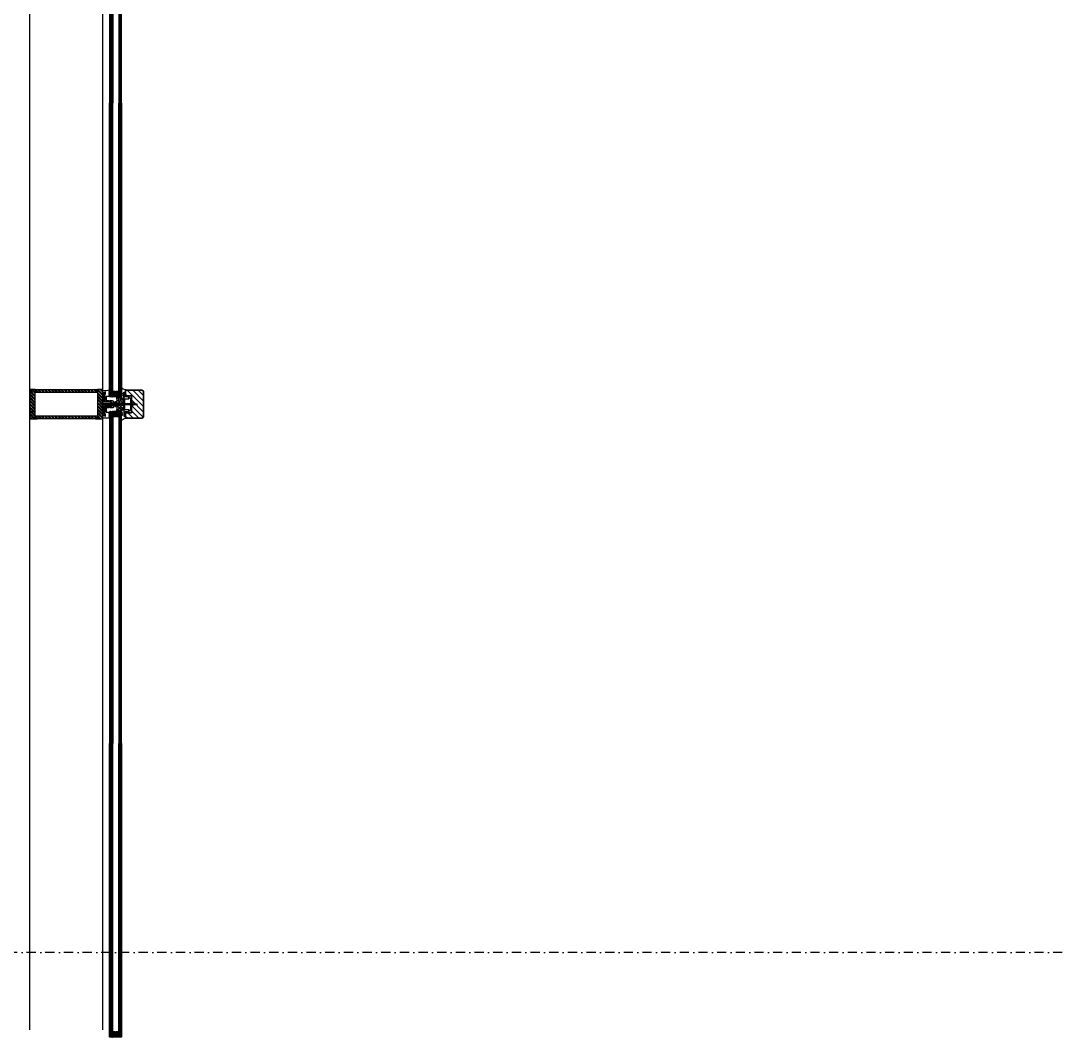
# Model space of a CAD drawing. Header units: centimetres. Extents: x -20963 to 233486, y -95276 to 159172.
# Drawn here: x 105425.7 to 105709.2, y 31330.2 to 31608.1 of the extents above; entities that cross this region are included whole.
import ezdxf

# ---------------------------------------------------------------- set-up
doc = ezdxf.new("R2010")
doc.units = ezdxf.units.CM
doc.header["$LTSCALE"] = 10
doc.header["$MEASUREMENT"] = 0
doc.linetypes.add('DASHDOT2', pattern=[0.5, 0.25, -0.125, 0, -0.125])
for name, color, linetype, lineweight in [('006 plans$0$$glazing$0$A-LIN-30', 2, 'Continuous', 30), ('006 plans$0$$glazing$0$Aluminium', 2, 'Continuous', 30), ('006 plans$0$$glazing$0$EPDM Gasket', 77, 'Continuous', 25), ('006 plans$0$$glazing$0$Glazing', 3, 'Continuous', 25), ('006 plans$0$$glazing$0$Hatch', 89, 'Continuous', 13), ('006 plans$0$$glazing$0$Hatch_steel', 33, 'Continuous', 30), ('006 plans$0$$glazing$0$Timber', 42, 'Continuous', 35), ('006 plans$0$A-DOOR', 5, 'Continuous', 13)]:
    doc.layers.add(name, color=color, linetype=linetype, lineweight=lineweight)
for name, color, linetype in [('006 plans$0$$glazing$0$Fastener', 80, 'Continuous'), ('006 plans$0$$glazing$0$steel', 7, 'Continuous'), ('A-MA-DEMISE LINE', 10, 'DASHDOT2'), ('LP-DIMENSION_INT_100', 51, 'Continuous')]:
    doc.layers.add(name, color=color, linetype=linetype)

# ---------------------------------------------------------------- blocks, each defined once
blk = doc.blocks.new('006 plans$0$$glazing$0$SPF1_MULLION')
at = {"layer": '006 plans$0$$glazing$0$Hatch'}
h = blk.add_hatch(dxfattribs=at)
h.set_pattern_fill('JIS_WOOD', color=256, scale=15, style=0)
h.set_pattern_definition([(45, (-3416.731, -1551.975), (-7.5, 7.5), [])])
edge = h.paths.add_edge_path()
edge.add_line((-37.9, 11.1), (-37.9, 55.1))
edge.add_arc((-32.9, 55.1), 5, 90, 180, ccw=False)
edge.add_line((-32.9, 60.1), (32.9, 60.1))
edge.add_arc((32.3, 54.2), 5.88, 8.3766, 84.9448, ccw=False)
edge.add_line((38.1, 55.1), (38.2, 11.1))
edge.add_line((38.2, 11.1), (23.2, 11.1))
edge.add_line((23.2, 11.1), (23.2, 27))
edge.add_line((23.2, 27), (-22.9, 27))
edge.add_line((-22.9, 27), (-22.9, 11.1))
edge.add_line((-22.9, 11.1), (-37.9, 11.1))
h = blk.add_hatch(dxfattribs=at)
h.set_pattern_fill('ANSI37', color=87, scale=1.796366, angle=180, style=0)
h.set_pattern_definition([(225, (5964.251, 1707.88), (4.0329576, -4.0329576), []), (315, (5964.251, 1707.88), (4.0329576, 4.0329576), [])])
h.paths.add_polyline_path([(17.2, -5.2), (17.7, -5.3), (18.1, -5.4), (18.6, -5.3), (19, -5.2), (19.4, -4.9), (19.7, -4.5), (19.9, -4.1), (19.9, -3.6), (19.9, -1.5), (19.9, -1.1), (19.7, -0.6), (19.4, -0.3), (19, 0), (9.6, 5.5), (9.3, 5.6), (9, 5.7), (8.7, 5.7), (5.5, 5.7), (5.1, 5.7), (4.6, 5.5), (4.3, 5.2), (4, 4.8), (3.8, 4.4), (3.7, 3.9), (3.7, 2.2), (3.7, 2), (3.6, 1.8), (3.5, 1.6), (2.5, 0.6), (2.2, 0.4), (1.9, 0.2), (1.6, 0.1), (1.2, 0.1), (-0.9, 0.1), (-1.4, 0.1), (-1.8, 0.3), (-2.2, 0.6), (-3.2, 1.6), (-3.3, 1.8), (-3.4, 2), (-3.4, 2.2), (-3.4, 3.9), (-3.5, 4.3), (-3.6, 4.7), (-3.8, 5.1), (-4.1, 5.3), (-4.5, 5.6), (-4.8, 5.7), (-5.2, 5.7), (-8.4, 5.7), (-8.7, 5.7), (-9, 5.6), (-9.3, 5.5), (-18.7, 0), (-19.1, -0.3), (-19.4, -0.6), (-19.5, -1.1), (-19.6, -1.5), (-19.6, -3.6), (-19.5, -4.1), (-19.4, -4.5), (-19.1, -4.9), (-18.7, -5.2), (-18.3, -5.3), (-17.8, -5.4), (-17.3, -5.3), (-16.9, -5.2), (-13.3, -3.1), (-12.9, -2.9), (-12.5, -2.9), (-12.1, -2.9), (-11.7, -3), (-11.3, -3.2), (-11, -3.5), (-10.8, -3.8), (-10.7, -4.2), (-10.6, -4.6), (-10.6, -5.8), (-10.7, -6.3), (-10.8, -6.7), (-11.1, -7), (-11.4, -7.3), (-11.8, -7.5), (-12.3, -7.6), (-18, -8.1), (-18.4, -8.2), (-18.8, -8.4), (-19.1, -8.7), (-19.4, -9.1), (-19.5, -9.5), (-19.6, -9.9), (-19.6, -11.7), (-19.6, -12.1), (-19.4, -12.5), (-19.2, -12.9), (-18.9, -13.2), (-18.5, -13.4), (-18.1, -13.5), (-17.7, -13.5), (-8.7, -12.7), (-8.3, -12.7), (-7.9, -12.8), (-7.6, -13), (-7.2, -13.3), (-7, -13.6), (-4.4, -18.2), (-4.3, -18.4), (-4.2, -18.6), (-4.2, -19.5), (-4.3, -19.8), (-4.4, -20), (-4.5, -20.1), (-4.7, -20.3), (-4.9, -20.4), (-5.9, -20.7), (-6.1, -20.8), (-6.2, -20.9), (-6.4, -21.1), (-6.5, -21.3), (-6.5, -21.6), (-6.5, -22), (-6.4, -22.5), (-6.3, -22.9), (-6, -23.3), (-5.6, -23.6), (-5.2, -23.7), (-4.7, -23.8), (5, -23.8), (5.4, -23.8), (5.8, -23.6), (6.1, -23.4), (6.4, -23.1), (6.6, -22.8), (6.8, -22.4), (6.8, -22), (6.8, -21.6), (6.8, -21.3), (6.7, -21.1), (6.6, -20.9), (6.4, -20.8), (6.2, -20.7), (5.2, -20.4), (5, -20.3), (4.8, -20.1), (4.7, -20), (4.6, -19.8), (4.6, -19.5), (4.6, -18.6), (4.6, -18.4), (4.7, -18.2), (7.3, -13.6), (7.6, -13.3), (7.9, -13), (8.2, -12.8), (8.6, -12.7), (9, -12.7), (18, -13.5), (18.4, -13.5), (18.8, -13.4), (19.2, -13.2), (19.5, -12.9), (19.7, -12.5), (19.9, -12.1), (19.9, -11.7), (19.9, -9.9), (19.9, -9.5), (19.7, -9.1), (19.4, -8.7), (19.1, -8.4), (18.7, -8.2), (18.3, -8.1), (12.6, -7.6), (12.1, -7.5), (11.7, -7.3), (11.4, -7), (11.1, -6.7), (11, -6.3), (10.9, -5.8), (10.9, -4.6), (11, -4.2), (11.2, -3.7), (11.5, -3.4), (11.8, -3.1), (12.3, -2.9), (12.7, -2.8), (13.2, -2.9), (13.6, -3.1)])
at = {"layer": '006 plans$0$$glazing$0$Hatch_steel'}
h = blk.add_hatch(dxfattribs=at)
h.set_pattern_fill('STEEL', color=256, scale=2, style=0)
h.set_pattern_definition([(45, (0, 0), (-4.49013, 4.49013), []), (45, (0, 3.175), (-4.49013, 4.49013), [])])
h.paths.add_polyline_path([(39.7, -51.1), (-40.3, -51.1), (-40.3, -66.1), (39.7, -66.1)])
h.paths.add_polyline_path([(39.7, -71.1), (34.7, -66.1), (31.7, -66.1), (31.7, -236.1), (34.7, -236.1), (39.7, -231.1)])
h.paths.add_polyline_path([(39.7, -236.1), (-40.3, -236.1), (-40.3, -251.1), (39.7, -251.1)])
h.paths.add_polyline_path([(-32.3, -66.1), (-35.3, -66.1), (-40.3, -71.1), (-40.3, -231.1), (-35.3, -236.1), (-32.3, -236.1)])
h = blk.add_hatch(dxfattribs=at)
h.set_pattern_fill('_USER', color=256, angle=135, style=0, pattern_type=0)
h.set_pattern_definition([(135, (-2569.8763, -1530.7747), (-0.70710678, -0.70710678), [])])
h.paths.add_polyline_path([(-35.3, -66.1), (-40.3, -66.1), (-40.3, -71.1)])
h = blk.add_hatch(dxfattribs=at)
h.set_pattern_fill('_USER', color=256, angle=135, style=0, pattern_type=0)
h.set_pattern_definition([(45, (2569.1871, -1530.7747), (0.70710678, -0.70710678), [])])
h.paths.add_polyline_path([(34.7, -66.1), (39.7, -66.1), (39.7, -71.1)])
h = blk.add_hatch(dxfattribs=at)
h.set_pattern_fill('_USER', color=256, angle=135, style=0, pattern_type=0)
h.set_pattern_definition([(225, (-2569.8763, 1228.635), (-0.70710678, 0.70710678), [])])
h.paths.add_polyline_path([(-35.3, -236.1), (-40.3, -236.1), (-40.3, -231.1)])
h = blk.add_hatch(dxfattribs=at)
h.set_pattern_fill('_USER', color=256, angle=135, style=0, pattern_type=0)
h.set_pattern_definition([(315, (2569.1871, 1228.635), (0.70710678, 0.70710678), [])])
h.paths.add_polyline_path([(34.7, -236.1), (39.7, -236.1), (39.7, -231.1)])
at = {"layer": '006 plans$0$$glazing$0$Aluminium'}
for points in [[(15.2, 8.7), (-14.8, 8.7), (-14.8, 19.6), (-20.1, 19.6), (-20.1, 7.7), (-32, 7.7), (-32, 5.7), (32.3, 5.7), (32.3, 7.7), (20.4, 7.7), (20.4, 19.6), (15.2, 19.6), (15.2, 8.7)], [(23.2, 27), (23.2, 20.4), (17.5, 20.4), (14.9, 24.8), (-14.6, 24.8), (-17.2, 20.4), (-22.9, 20.4), (-22.9, 27), (23.2, 27)], [(-22.9, 20.4), (-22.9, 15.5), (-20.4, 17), (-20.4, 18.2), (-21, 18.2), (-21, 20.4)], [(23.2, 20.4), (23.2, 15.5), (20.7, 17), (20.7, 18.2), (21.3, 18.2), (21.3, 20.4)]]:
    blk.add_lwpolyline(points, dxfattribs=at)
blk.add_lwpolyline([(-6.5, -51.1), (5.8, -51.1), (5.8, -48.8), (26, -48.8), (27.3, -50.1), (27.3, -51.1), (29.8, -51.1), (29.8, -47.4), (29.3, -47.4), (29.3, -46.1), (31.8, -46.1), (31.8, -43.9), (27.9, -43.9, 0.292757), (27, -45.6), (27, -47), (5.8, -47), (5.8, -27.8), (2.4, -29.2), (2.4, -46.7), (1.4, -48.7), (-2, -48.7), (-3.1, -46.7), (-3.1, -29.2), (-6.5, -27.8), (-6.5, -47), (-27.7, -47), (-27.7, -45.6, 0.292757), (-28.5, -43.9), (-32.5, -43.9), (-32.5, -46.1), (-30, -46.1), (-30, -47.4), (-30.5, -47.4), (-30.5, -51.1), (-28, -51.1), (-28, -50.1), (-26.6, -48.8), (-6.5, -48.8), (-6.5, -51.1)], format="xyb", dxfattribs=at)
at = {"layer": '006 plans$0$$glazing$0$EPDM Gasket'}
for points in [[(-19.3, 0, -0.140493), (-14.8, 2.6), (-14.8, 5.7), (-32.4, 5.7), (-32.4, 7.7), (-25.1, 7.7, -0.399728), (-22.9, 10.2), (-22.9, 11.1), (-37.9, 11.1), (-37.9, 12.8), (-39.1, 12.8, -0.229751), (-43.2, 1.5), (-43.2, 0), (-30, 0), (-30, 2.9), (-27.9, 2.9), (-27.9, 0), (-25.4, 0), (-25.4, 2.9), (-23.3, 2.9), (-23.3, 0), (-19.3, 0)], [(19.6, 0, 0.140493), (15.1, 2.6), (15.1, 5.7), (32.7, 5.7), (32.7, 7.7), (25.4, 7.7, 0.399728), (23.2, 10.2), (23.2, 11.1), (38.2, 11.1), (38.2, 12.8), (39.4, 12.8, 0.229751), (43.5, 1.5), (43.5, 0), (30.3, 0), (30.3, 2.9), (28.2, 2.9), (28.2, 0), (25.7, 0), (25.7, 2.9), (23.6, 2.9), (23.6, 0), (19.6, 0)], [(6.8, -27.8), (-6.5, -27.8), (-6.5, -44.7), (-22.6, -44.7), (-22.6, -46.8), (-27, -46.8), (-27, -43.6), (-32.5, -43.6), (-32.5, -46.1), (-29.5, -46.1), (-29.5, -47.4), (-30.6, -47.4), (-30.6, -51.1), (-37.8, -51.1), (-37.8, -42, 0.063303), (-38.9, -33.6), (-38.9, -32.9), (-37.8, -32.9), (-37.1, -34.2, 0.827861), (-35.5, -34.1), (-35.5, -32.9), (-34.3, -32.9), (-33.3, -34.5, 0.567419), (-32, -34.3), (-32, -32.9), (-30.9, -32.9), (-30.1, -34.2, 0.827861), (-28.6, -34.1), (-28.6, -32.9), (-27.3, -32.9), (-26.4, -34.5, 0.567419), (-25, -34.3), (-25, -33), (-21.3, -33), (-21.3, -42.3), (-9.9, -42.3), (-9.9, -35.3, 0.663714), (-9.9, -31.3), (-9.9, -25.6, -0.178684), (-8.4, -22.3), (-6.5, -22.3, -0.102284), (-5.2, -23.8), (0.2, -23.8), (5.5, -23.8, -0.102284), (6.8, -22.3), (8.7, -22.3, -0.178684), (10.2, -25.6), (10.2, -31.3, 0.663714), (10.2, -35.3), (10.2, -42.3), (21.7, -42.3), (21.7, -33), (25.4, -33), (25.4, -34.3, 0.567419), (26.7, -34.5), (27.7, -32.9), (28.9, -32.9), (28.9, -34.1, 0.827861), (30.4, -34.2), (31.2, -32.9), (32.3, -32.9), (32.3, -34.3, 0.567419), (33.6, -34.5), (34.6, -32.9), (35.8, -32.9), (35.8, -34.1, 0.827861), (37.4, -34.2), (38.2, -32.9), (39.2, -32.9), (39.2, -33.6, 0.063303), (38.2, -42), (38.2, -51.1), (30.9, -51.1), (30.9, -47.4), (29.8, -47.4), (29.8, -46.1), (32.8, -46.1), (32.8, -43.6), (27.3, -43.6), (27.3, -46.8), (22.9, -46.8), (22.9, -44.7), (6.8, -44.7), (6.8, -27.8)]]:
    blk.add_lwpolyline(points, format="xyb", dxfattribs=at)
blk.add_lwpolyline([(17.2, -5.2), (17.7, -5.3), (18.1, -5.4), (18.6, -5.3), (19, -5.2), (19.4, -4.9), (19.7, -4.5), (19.9, -4.1), (19.9, -3.6), (19.9, -1.5), (19.9, -1.1), (19.7, -0.6), (19.4, -0.3), (19, 0), (9.6, 5.5), (9.3, 5.6), (9, 5.7), (8.7, 5.7), (5.5, 5.7), (5.1, 5.7), (4.6, 5.5), (4.3, 5.2), (4, 4.8), (3.8, 4.4), (3.7, 3.9), (3.7, 2.2), (3.7, 2), (3.6, 1.8), (3.5, 1.6), (2.5, 0.6), (2.2, 0.4), (1.9, 0.2), (1.6, 0.1), (1.2, 0.1), (-0.9, 0.1), (-1.4, 0.1), (-1.8, 0.3), (-2.2, 0.6), (-3.2, 1.6), (-3.3, 1.8), (-3.4, 2), (-3.4, 2.2), (-3.4, 3.9), (-3.5, 4.3), (-3.6, 4.7), (-3.8, 5.1), (-4.1, 5.3), (-4.5, 5.6), (-4.8, 5.7), (-5.2, 5.7), (-8.4, 5.7), (-8.7, 5.7), (-9, 5.6), (-9.3, 5.5), (-18.7, 0), (-19.1, -0.3), (-19.4, -0.6), (-19.5, -1.1), (-19.6, -1.5), (-19.6, -3.6), (-19.5, -4.1), (-19.4, -4.5), (-19.1, -4.9), (-18.7, -5.2), (-18.3, -5.3), (-17.8, -5.4), (-17.3, -5.3), (-16.9, -5.2), (-13.3, -3.1), (-12.9, -2.9), (-12.5, -2.9), (-12.1, -2.9), (-11.7, -3), (-11.3, -3.2), (-11, -3.5), (-10.8, -3.8), (-10.7, -4.2), (-10.6, -4.6), (-10.6, -5.8), (-10.7, -6.3), (-10.8, -6.7), (-11.1, -7), (-11.4, -7.3), (-11.8, -7.5), (-12.3, -7.6), (-18, -8.1), (-18.4, -8.2), (-18.8, -8.4), (-19.1, -8.7), (-19.4, -9.1), (-19.5, -9.5), (-19.6, -9.9), (-19.6, -11.7), (-19.6, -12.1), (-19.4, -12.5), (-19.2, -12.9), (-18.9, -13.2), (-18.5, -13.4), (-18.1, -13.5), (-17.7, -13.5), (-8.7, -12.7), (-8.3, -12.7), (-7.9, -12.8), (-7.6, -13), (-7.2, -13.3), (-7, -13.6), (-4.4, -18.2), (-4.3, -18.4), (-4.2, -18.6), (-4.2, -19.5), (-4.3, -19.8), (-4.4, -20), (-4.5, -20.1), (-4.7, -20.3), (-4.9, -20.4), (-5.9, -20.7), (-6.1, -20.8), (-6.2, -20.9), (-6.4, -21.1), (-6.5, -21.3), (-6.5, -21.6), (-6.5, -22), (-6.4, -22.5), (-6.3, -22.9), (-6, -23.3), (-5.6, -23.6), (-5.2, -23.7), (-4.7, -23.8), (5, -23.8), (5.4, -23.8), (5.8, -23.6), (6.1, -23.4), (6.4, -23.1), (6.6, -22.8), (6.8, -22.4), (6.8, -22), (6.8, -21.6), (6.8, -21.3), (6.7, -21.1), (6.6, -20.9), (6.4, -20.8), (6.2, -20.7), (5.2, -20.4), (5, -20.3), (4.8, -20.1), (4.7, -20), (4.6, -19.8), (4.6, -19.5), (4.6, -18.6), (4.6, -18.4), (4.7, -18.2), (7.3, -13.6), (7.6, -13.3), (7.9, -13), (8.2, -12.8), (8.6, -12.7), (9, -12.7), (18, -13.5), (18.4, -13.5), (18.8, -13.4), (19.2, -13.2), (19.5, -12.9), (19.7, -12.5), (19.9, -12.1), (19.9, -11.7), (19.9, -9.9), (19.9, -9.5), (19.7, -9.1), (19.4, -8.7), (19.1, -8.4), (18.7, -8.2), (18.3, -8.1), (12.6, -7.6), (12.1, -7.5), (11.7, -7.3), (11.4, -7), (11.1, -6.7), (11, -6.3), (10.9, -5.8), (10.9, -4.6), (11, -4.2), (11.2, -3.7), (11.5, -3.4), (11.8, -3.1), (12.3, -2.9), (12.7, -2.8), (13.2, -2.9), (13.6, -3.1)], close=True, dxfattribs=at)
at = {"layer": '006 plans$0$$glazing$0$Fastener'}
for p, q in [((-0.9, 39.7), (1.2, 40.1)), ((-0.9, 38.9), (1.2, 39.3)), ((-0.9, 38.2), (1.2, 38.5)), ((-0.9, 37.4), (1.2, 37.8)), ((-0.9, 36.6), (1.2, 37)), ((-0.9, 35.8), (1.2, 36.2)), ((-0.9, 35.1), (1.2, 35.5)), ((-0.9, 34.3), (1.2, 34.7)), ((-0.9, 33.5), (1.2, 33.9)), ((-0.9, 32.8), (1.2, 33.1)), ((-0.9, 32), (1.2, 32.4)), ((-0.9, 31.2), (1.2, 31.6)), ((-0.9, 30.5), (1.2, 30.8)), ((-0.9, 29.7), (1.2, 30.1)), ((-0.9, 28.9), (1.2, 29.3)), ((-0.9, 28.1), (1.2, 28.5)), ((-0.7, 40.5), (1, 40.8)), ((-0.6, 39.5), (0.2, 42)), ((-0.6, 38.8), (-0.6, 39.5)), ((-0.6, 38), (-0.6, 38.8)), ((-0.6, 37.2), (-0.6, 38)), ((-0.6, 36.5), (-0.6, 37.2)), ((-0.6, 35.7), (-0.6, 36.5)), ((-0.6, 34.9), (-0.6, 35.7)), ((-0.6, 34.1), (-0.6, 34.9)), ((-0.6, 33.4), (-0.6, 34.1)), ((-0.6, 32.6), (-0.6, 33.4)), ((-0.6, 31.8), (-0.6, 32.6)), ((-0.6, 31.1), (-0.6, 31.8)), ((-0.6, 30.3), (-0.6, 31.1)), ((-0.6, 29.5), (-0.6, 30.3)), ((-0.6, 28.8), (-0.6, 29.5)), ((-0.6, 28), (-0.6, 28.8)), ((1, 39.9), (0.2, 42)), ((1, 39.1), (1, 39.9)), ((1, 38.4), (1, 39.1)), ((1, 37.6), (1, 38.4)), ((1, 36.8), (1, 37.6)), ((1, 36.1), (1, 36.8)), ((1, 35.3), (1, 36.1)), ((1, 34.5), (1, 35.3)), ((1, 33.8), (1, 34.5)), ((1, 33), (1, 33.8)), ((1, 32.2), (1, 33)), ((1, 31.4), (1, 32.2)), ((1, 30.7), (1, 31.4)), ((1, 29.9), (1, 30.7)), ((1, 29.1), (1, 29.9)), ((1, 28.4), (1, 29.1)), ((1, 27.6), (1, 28.4)), ((-3, 24.7), (-3, 24.7)), ((-2.9, 24.8), (3.2, 24.8)), ((-2.8, 24.6), (-2.9, 24.6)), ((-2.1, 23.9), (-2.8, 24.6)), ((-2.6, 24.6), (3, 24.6)), ((-1.9, 24.5), (-1.9, 24.1)), ((-1.4, 24.6), (-1.8, 24.6)), ((-1.8, 24), (2.1, 24)), ((2.1, 23.9), (-1.8, 23.9)), ((2, 23.7), (-1.7, 23.7)), ((-1.4, 24.8), (-1.4, 24.6)), ((-1.3, 24.8), (-1.4, 24.8)), ((1.7, 24.6), (-1.4, 24.6)), ((1.6, 24.8), (-1.3, 24.8)), ((-0.9, 27.4), (1.2, 27.8)), ((-0.9, 26.6), (1.2, 27)), ((-0.9, 25.8), (1.2, 26.2)), ((-0.6, 27.2), (-0.6, 28)), ((-0.6, 26.4), (-0.6, 27.2)), ((-0.6, 25.7), (-0.6, 26.4)), ((-0.6, 25.1), (-0.6, 25.7)), ((0, 25.4), (1.2, 25.4)), ((1, 26.8), (1, 27.6)), ((1, 26.1), (1, 26.8)), ((1, 25.3), (1, 26.1)), ((1, 25.1), (1, 25.3)), ((1.7, 24.8), (1.6, 24.8)), ((1.7, 24.6), (1.7, 24.8)), ((2.1, 24.6), (1.7, 24.6)), ((2.2, 24.1), (2.2, 24.5)), ((3.1, 24.6), (2.4, 23.9)), ((3.2, 24.6), (3.1, 24.6)), ((3.4, 24.7), (3.4, 24.7))]:
    blk.add_line(p, q, dxfattribs=at)
at = {"layer": '006 plans$0$$glazing$0$Fastener', "color": 2}
blk.add_line((0.2, 22.4), (0.2, 43.4), dxfattribs=at)
at = {"layer": '006 plans$0$$glazing$0$Fastener'}
for points in [[(2.2, 24.9), (2.2, -0.9), (-1.9, -0.9), (-1.9, 24.9, -0.199799), (-2.5, 26.9), (-4.8, 29.7), (-4.8, 30.1, -0.053028), (-2.7, 31)], [(-1.9, 24.9), (2.2, 24.9, 0.199799), (2.8, 26.9), (5.2, 29.7), (5.2, 30.1, 0.053028), (3, 31)]]:
    blk.add_lwpolyline(points, format="xyb", dxfattribs=at)
for points in [[(-4.8, 29.9), (5.2, 29.9)], [(-2.7, 31), (3, 31)], [(-2.5, 26.9), (2.8, 26.9)], [(2.1, -0.9), (2.1, -1.5), (2.1, -1.5), (2.1, -1.5), (1.9, -1.6), (1.6, -1.6), (1.1, -1.7), (-0.7, -2), (-1.2, -2), (-1.6, -2.1), (-1.7, -2.2), (-2.5, -2.5), (-2.5, -2.5), (-2.5, -2.5), (-2.4, -2.5), (-2.4, -2.6), (-2, -2.7), (-1.8, -2.8)], [(2.1, -1.8), (2.1, -3.1), (2.1, -3.1), (2.1, -3.2), (2, -3.2), (1.9, -3.3), (1.6, -3.3), (1.1, -3.4), (-0.8, -3.7), (-1.4, -3.8), (-1.7, -3.9), (-1.8, -3.9), (-2.4, -4.2), (-2.5, -4.3), (-2.4, -4.3), (-1.8, -4.5)], [(2.1, -3.7), (2.1, -4.9), (2.1, -4.9), (2.1, -4.9), (2, -5), (1.8, -5), (1.5, -5.1), (1, -5.2), (-0.6, -5.4), (-1.3, -5.5), (-1.6, -5.6), (-2.4, -6), (-2.5, -6), (-1.8, -6.3)], [(2.1, -5.4), (2.1, -6.6), (2.1, -6.7), (2.1, -6.7), (2, -6.8), (1.7, -6.8), (1.3, -6.9), (0.7, -7), (-0.9, -7.2), (-1.4, -7.3), (-1.6, -7.4), (-2.5, -7.7), (-2.4, -7.8), (-1.8, -8.1)], [(2.1, -7.2), (2.1, -8.4), (2.1, -8.4), (2.1, -8.5), (2, -8.5), (1.9, -8.5), (1.6, -8.6), (1.1, -8.7), (-1, -9), (-1.4, -9.1), (-1.6, -9.1), (-2.4, -9.5), (-2.5, -9.6), (-2.3, -9.6), (-1.8, -9.8)], [(2.1, -8.9), (2.1, -10.2), (2.1, -10.2), (2.1, -10.2), (2, -10.3), (1.9, -10.3), (1.6, -10.4), (1, -10.5), (-0.9, -10.8), (-1.4, -10.9), (-1.7, -10.9), (-2.3, -11.2), (-2.5, -11.2), (-2.5, -11.3), (-2.3, -11.4), (-1.8, -11.6)], [(-1.8, -13.3), (-2.3, -13.1), (-2.5, -13.1), (-2.5, -13), (-1.7, -12.7), (-1.5, -12.6), (-1.1, -12.6), (-0.2, -12.4), (0.9, -12.2), (1.4, -12.2), (1.8, -12.1), (2, -12), (2.1, -12), (2.1, -11.9), (2.1, -11.9), (2.1, -10.7)], [(2.1, -12.5), (2.1, -13.7), (2.1, -13.7), (2.1, -13.8), (2, -13.8), (1.8, -13.8), (1.5, -13.9), (1, -14), (-0.9, -14.3), (-1.4, -14.4), (-1.7, -14.4), (-2.4, -14.8), (-2.5, -14.8), (-2.3, -14.9), (-1.8, -15.1)], [(-1.8, -16.9), (-2.3, -16.7), (-2.5, -16.6), (-2.4, -16.5), (-1.6, -16.2), (-1.4, -16.1), (-0.8, -16), (1, -15.8), (1.4, -15.7), (1.8, -15.6), (1.9, -15.6), (2.1, -15.5), (2.1, -15.5), (2.1, -15.5), (2.1, -15.4), (2.1, -14.2)], [(2.1, -16), (2.1, -17.2), (2.1, -17.2), (2.1, -17.3), (2, -17.3), (1.9, -17.3), (1.8, -17.4), (1.4, -17.4), (0.9, -17.5), (-0.8, -17.8), (-1.3, -17.9), (-1.6, -18), (-1.8, -18), (-2.4, -18.3), (-2.5, -18.3), (-2.4, -18.4), (-1.8, -18.6)], [(-1.8, -20.4), (-2.4, -20.2), (-2.5, -20.1), (-2.4, -20), (-1.7, -19.8), (-1.6, -19.7), (-1.3, -19.6), (-0.9, -19.5), (0.8, -19.3), (1.3, -19.2), (1.8, -19.1), (2, -19.1), (2.1, -19), (2.1, -19), (2.1, -19)], [(2.1, -20.7), (2.1, -20.7), (2.1, -20.8), (2, -20.8), (1.8, -20.9), (1.4, -21), (0.9, -21.1), (-0.9, -21.3), (-1.4, -21.4), (-1.7, -21.5), (-1.8, -21.5), (-2.4, -21.8), (-2.5, -21.8), (-2.4, -21.9), (-1.8, -22.1)], [(2.1, -21.3), (2.1, -22.5), (2.1, -22.5), (2.1, -22.5), (2, -22.6), (1.8, -22.6), (1.4, -22.7), (0.9, -22.8), (-0.9, -23.1), (-1.4, -23.2), (-1.7, -23.2), (-1.8, -23.3), (-2.4, -23.5), (-2.5, -23.6), (-2.4, -23.7), (-1.8, -23.9)], [(-1.8, -25.7), (-2.4, -25.4), (-2.5, -25.4), (-2.4, -25.3), (-1.8, -25), (-1.6, -25), (-1.3, -24.9), (-0.9, -24.8), (0.8, -24.6), (1.3, -24.5), (1.8, -24.4), (2, -24.4), (2.1, -24.3), (2.1, -24.3), (2.1, -24.2), (2.1, -23)], [(-1.8, -27.4), (-2.4, -27.2), (-2.5, -27.1), (-2.4, -27), (-1.7, -26.8), (-1.6, -26.7), (-1.1, -26.6), (-0.6, -26.5), (1, -26.3), (1.6, -26.2), (1.9, -26.1), (2, -26.1), (2.1, -26.1), (2.1, -26), (2.1, -26), (2.1, -24.8)], [(2.1, -26.5), (2.1, -27.8), (2.1, -27.8), (2.1, -27.8), (2, -27.9), (1.9, -27.9), (1.5, -28), (1.1, -28.1), (-0.5, -28.3), (-1.3, -28.4), (-1.6, -28.5), (-1.7, -28.6), (-2.3, -28.8), (-2.5, -28.9), (-2.4, -28.9), (-1.8, -29.2)], [(2.1, -28.3), (2.1, -29.5), (2.1, -29.5), (2.1, -29.6), (2, -29.6), (1.8, -29.7), (1.6, -29.7), (1, -29.8), (-0.3, -30), (-1.1, -30.2), (-1.5, -30.2), (-1.7, -30.3), (-2.3, -30.5), (-2.5, -30.6), (-2.4, -30.7), (-1.8, -30.9)], [(-1.8, -2.2), (-1.8, -0.9)], [(2.1, -1.4), (2.4, -1.5), (2.5, -1.6), (2.5, -1.6), (2.5, -1.6), (2.4, -1.7), (2, -1.8), (1.8, -1.9), (1.6, -2), (1.1, -2.1), (-0.7, -2.4), (-1.1, -2.5), (-1.5, -2.5), (-1.7, -2.6), (-1.8, -2.7), (-1.8, -2.7)], [(-1.8, -2.7), (-1.8, -2.7), (-1.8, -4)], [(-1.8, -5.7), (-1.8, -4.5), (-1.8, -4.5), (-1.8, -4.4), (-1.7, -4.4), (-1.5, -4.3), (-1.1, -4.2), (-0.1, -4.1), (1.1, -3.9), (1.6, -3.8), (1.8, -3.8), (1.9, -3.7), (2.1, -3.7), (2.7, -3.4), (2.8, -3.4), (2.7, -3.3), (2.1, -3.1)], [(2.1, -4.8), (2.6, -5), (2.8, -5.1), (2.7, -5.2), (2.1, -5.4), (2, -5.5), (1.9, -5.5), (1.6, -5.6), (1, -5.7), (-0.2, -5.9), (-1.1, -6), (-1.5, -6.1), (-1.7, -6.1), (-1.8, -6.2), (-1.8, -6.2), (-1.8, -6.2), (-1.8, -7.5)], [(2.1, -6.6), (2.8, -6.8), (2.8, -6.9), (2.6, -7), (2, -7.2), (1.9, -7.3), (1.6, -7.3), (1.1, -7.4), (-0.1, -7.6), (-1, -7.7), (-1.5, -7.8), (-1.7, -7.9), (-1.8, -7.9), (-1.8, -8), (-1.8, -8), (-1.8, -9.2)], [(-1.8, -11), (-1.8, -9.8), (-1.8, -9.7), (-1.8, -9.7), (-1.7, -9.7), (-1.4, -9.6), (-1, -9.5), (1.1, -9.2), (1.6, -9.1), (1.9, -9), (2, -9), (2.6, -8.7), (2.8, -8.7), (2.7, -8.6), (2.1, -8.4)], [(-1.8, -12.7), (-1.8, -11.5), (-1.8, -11.5), (-1.8, -11.4), (-1.7, -11.4), (-1.4, -11.3), (-0.8, -11.2), (0.8, -11), (1.4, -10.9), (1.8, -10.8), (2, -10.8), (2.8, -10.4), (2.8, -10.4), (2.6, -10.3), (2.1, -10.1)], [(-1.8, -14.5), (-1.8, -13.3), (-1.8, -13.2), (-1.8, -13.2), (-1.7, -13.2), (-1.5, -13.1), (-1, -13), (0.9, -12.7), (1.5, -12.6), (1.8, -12.6), (2, -12.5), (2.6, -12.3), (2.8, -12.2), (2.8, -12.1), (2.6, -12), (2.1, -11.9)], [(-1.8, -16.3), (-1.8, -15), (-1.8, -15), (-1.8, -15), (-1.6, -14.9), (-1.4, -14.8), (-0.8, -14.8), (0.9, -14.5), (1.4, -14.4), (1.7, -14.3), (1.9, -14.3), (2, -14.3), (2.6, -14), (2.8, -13.9), (2.8, -13.9), (2.1, -13.6)], [(2.1, -15.4), (2.8, -15.6), (2.8, -15.7), (2.6, -15.8), (2, -16), (1.9, -16.1), (1.6, -16.1), (1.1, -16.2), (-0.9, -16.5), (-1.4, -16.6), (-1.6, -16.7), (-1.8, -16.7), (-1.8, -16.8), (-1.8, -16.8), (-1.8, -18)], [(-1.8, -19.8), (-1.8, -18.6), (-1.8, -18.5), (-1.8, -18.5), (-1.7, -18.5), (-1.4, -18.4), (-1.1, -18.3), (0, -18.1), (1.1, -18), (1.6, -17.9), (1.8, -17.8), (2, -17.8), (2, -17.8), (2, -17.8), (2.7, -17.5), (2.8, -17.5), (2.7, -17.4), (2.1, -17.1)], [(2.1, -18.9), (2.7, -19.1), (2.8, -19.2), (2.7, -19.3), (2.1, -19.5), (2, -19.6), (1.8, -19.6), (1.5, -19.7), (0.9, -19.8), (-0.9, -20), (-1.5, -20.1), (-1.7, -20.2), (-1.8, -20.3), (-1.8, -20.3), (-1.8, -20.3), (-1.8, -21.6)], [(2.1, -20.7), (2.7, -20.9), (2.8, -21), (2.7, -21), (2.1, -21.3), (2, -21.3), (1.8, -21.4), (1.4, -21.4), (0.8, -21.6), (0, -21.7), (-1, -21.8), (-1.5, -21.9), (-1.7, -22), (-1.8, -22), (-1.8, -22.1), (-1.8, -22.1), (-1.8, -23.3)], [(2.1, -22.4), (2.7, -22.6), (2.8, -22.7), (2.7, -22.8), (2.1, -23), (2, -23.1), (1.7, -23.1), (1.4, -23.2), (0.9, -23.3), (-0.2, -23.5), (-1.1, -23.6), (-1.5, -23.7), (-1.7, -23.7), (-1.8, -23.8), (-1.8, -23.8), (-1.8, -23.8), (-1.8, -25.1)], [(-1.8, -26.8), (-1.8, -25.6), (-1.8, -25.6), (-1.8, -25.5), (-1.7, -25.5), (-1.5, -25.4), (-1, -25.3), (0, -25.2), (0.8, -25.1), (1.4, -25), (1.8, -24.9), (2, -24.8), (2.1, -24.8), (2.7, -24.5), (2.8, -24.5), (2.7, -24.4), (2.1, -24.2)], [(-1.8, -28.6), (-1.8, -27.4), (-1.8, -27.3), (-1.8, -27.3), (-1.7, -27.3), (-1.4, -27.2), (-0.8, -27.1), (1, -26.8), (1.4, -26.7), (1.8, -26.7), (2, -26.6), (2.1, -26.6), (2.7, -26.3), (2.8, -26.2), (2.7, -26.2), (2.1, -25.9)], [(-1.8, -30.3), (-1.8, -29.1), (-1.8, -29.1), (-1.8, -29), (-1.7, -29), (-1.6, -29), (-1.3, -28.9), (-0.5, -28.8), (0.8, -28.6), (1.5, -28.5), (1.8, -28.4), (2, -28.3), (2.1, -28.3), (2.7, -28.1), (2.8, -28), (2.7, -27.9), (2.1, -27.7)], [(2.1, -19), (2.1, -17.7)], [(2.1, -20.7), (2.1, -19.5)], [(2.1, -30.1), (2.1, -31.3), (2.1, -31.3), (2.1, -31.4), (2, -31.4), (1.8, -31.4), (1.4, -31.5), (0.8, -31.6), (-0.2, -31.8), (-1.1, -31.9), (-1.5, -32), (-1.7, -32.1), (-2.3, -32.3), (-2.5, -32.4), (-2.5, -32.4), (-1.8, -32.7)], [(-1.8, -34.5), (-2.3, -34.3), (-2.5, -34.2), (-2.5, -34.1), (-2.3, -34.1), (-1.7, -33.8), (-1.5, -33.7), (-1, -33.6), (0.9, -33.4), (1.5, -33.3), (1.8, -33.2), (2, -33.1), (2.1, -33.1), (2.1, -33.1), (2.1, -33), (2.1, -31.8)], [(2.1, -33.6), (2.1, -34.8), (2.1, -34.8), (2.1, -34.9), (2, -34.9), (1.9, -34.9), (1.6, -35), (1, -35.1), (-0.9, -35.4), (-1.4, -35.5), (-1.6, -35.5), (-1.8, -35.6), (-2.4, -35.9), (-2.5, -35.9), (-2.5, -35.9), (-2.5, -35.9), (-2.4, -36), (-1.8, -36.2)], [(-2.1, -39.7), (2.4, -39.7)], [(-2.1, -39.7), (-2.1, -44.9), (0.2, -46.2), (2.4, -44.9), (2.4, -39.7)], [(2.1, -36.6), (2.5, -36.7), (2.6, -36.8), (2.6, -36.8), (2.6, -36.8), (2.4, -36.9), (2, -37.1), (1.8, -37.1), (1.5, -37.2), (0.9, -37.3), (-0.8, -37.5), (-1.4, -37.6), (-1.6, -37.6), (-1.8, -37.7), (-1.8, -37.7), (-1.8, -37.8), (-1.9, -37.8), (-2, -37.7), (-2, -37.7), (-2, -37.6), (-1.6, -37.4), (-1.2, -37.3), (-0.6, -37.2), (0.8, -37), (1.4, -36.9), (1.8, -36.8), (2, -36.8), (2.1, -36.7), (2.1, -36.7), (2.1, -36.6), (2.1, -35.3)], [(-1.9, -39.7), (-1.9, -37.8)], [(-1.9, -38.3), (2.2, -38.3)], [(-1.9, -45), (-0.5, -44.5)], [(-1.8, -32.1), (-1.8, -30.9), (-1.8, -30.9), (-1.8, -30.8), (-1.7, -30.8), (-1.5, -30.7), (-1.1, -30.6), (-0.3, -30.5), (1.1, -30.3), (1.5, -30.2), (1.8, -30.2), (1.9, -30.1), (2.7, -29.8), (2.8, -29.7), (2.6, -29.7), (2.1, -29.5)], [(2.1, -31.2), (2.6, -31.4), (2.8, -31.5), (2.8, -31.6), (2, -31.9), (1.8, -31.9), (1.4, -32), (0.9, -32.1), (-0.9, -32.4), (-1.3, -32.4), (-1.6, -32.5), (-1.7, -32.6), (-1.8, -32.6), (-1.8, -32.6), (-1.8, -33.9)], [(2.1, -33), (2.6, -33.2), (2.8, -33.2), (2.8, -33.3), (2, -33.6), (1.8, -33.7), (1.4, -33.8), (0.9, -33.9), (-0.2, -34), (-1.1, -34.2), (-1.5, -34.2), (-1.7, -34.3), (-1.8, -34.3), (-1.8, -34.4), (-1.8, -34.4), (-1.8, -35.6)], [(-1.8, -36.1), (-1.6, -36), (-1.4, -36), (-0.9, -35.9), (1.1, -35.6), (1.6, -35.5), (1.9, -35.4), (2, -35.4), (2.6, -35.1), (2.8, -35.1), (2.8, -35), (2.6, -34.9), (2.1, -34.7)], [(-1.8, -35), (2.8, -35)], [(-1.8, -36.1), (-1.8, -36.1), (-1.8, -36.2), (-1.8, -37.5)], [(0.7, -39.7), (0.4, -40.7), (0.1, -41.9), (-0.2, -43.2), (-0.5, -44.5)], [(-0.5, -44.5), (0, -45.6), (0.2, -46.2), (1.9, -39.7)], [(2.2, -39.7), (2.2, -37)]]:
    blk.add_lwpolyline(points, dxfattribs=at)
at = {"layer": '006 plans$0$$glazing$0$Fastener', "color": 2}
blk.add_lwpolyline([(0.2, 34.3), (0.2, -49.5)], dxfattribs=at)
at = {"layer": '006 plans$0$$glazing$0$Fastener'}
for centre, radius, start, end in [((-2.9, 24.7), 0.11, 90, 180), ((-2.9, 24.7), 0.11, 180, 270), ((-1.7, 24.3), 0.55, 225, 270), ((-1.8, 24.5), 0.11, 90, 180), ((-1.8, 24.1), 0.11, 180, 270), ((-0.9, 25.1), 0.275, 270, 0), ((1.2, 25.1), 0.275, 180, 270), ((2, 24.3), 0.55, 270, 315), ((2.1, 24.5), 0.11, 0, 90), ((2.1, 24.1), 0.11, 270, 360), ((3.2, 24.7), 0.11, 0, 90), ((3.2, 24.7), 0.11, 270, 360)]:
    blk.add_arc(centre, radius, start, end, dxfattribs=at)
at = {"layer": '006 plans$0$$glazing$0$steel'}
for p, q in [((-40.3, -71.1), (-40.3, -66.1)), ((39.7, -71.1), (39.7, -66.1)), ((-40.3, -236.1), (-40.3, -231.1)), ((39.7, -236.1), (39.7, -231.1))]:
    blk.add_line(p, q, dxfattribs=at)
for points in [[(-40.3, -66.1), (39.7, -66.1), (39.7, -51.1), (-40.3, -51.1)], [(-32.3, -236.1), (-35.3, -236.1), (-40.3, -231.1), (-40.3, -71.1), (-35.3, -66.1), (-32.3, -66.1)], [(34.7, -236.1), (31.7, -236.1), (31.7, -66.1), (34.7, -66.1), (39.7, -71.1), (39.7, -231.1)], [(-40.3, -251.1), (39.7, -251.1), (39.7, -236.1), (-40.3, -236.1)]]:
    blk.add_lwpolyline(points, close=True, dxfattribs=at)
at = {"layer": '006 plans$0$$glazing$0$Timber'}
blk.add_lwpolyline([(-37.9, 11.1), (-37.9, 55.1, -0.414214), (-32.9, 60.1), (32.9, 60.1, -0.347103), (38.1, 55.1), (38.2, 11.1), (23.2, 11.1), (23.2, 27), (-22.9, 27), (-22.9, 11.1)], format="xyb", close=True, dxfattribs=at)
blk = doc.blocks.new('006 plans$0$$glazing$0$glass1855')
at = {"layer": '006 plans$0$$glazing$0$A-LIN-30', "color": 30}
for p, q in [((-782.2, -51), (887.8, -51)), ((-782.2, -251), (887.8, -251))]:
    blk.add_line(p, q, dxfattribs=at)
at = {"layer": '006 plans$0$$glazing$0$Glazing', "linetype": 'Continuous'}
for p, q in [((-802.9, -1), (-801.9, 0)), ((-802.9, -1), (-801.9, 0)), ((0, 0), (-801.9, 0)), ((0, 0), (-801.9, 0)), ((0, 0), (906.6, 0)), ((0, 0), (906.6, 0)), ((-802.9, -1), (-802.9, -7)), ((-802.9, -1), (-802.9, -7)), ((-802.9, -7), (-801.9, -8)), ((-802.9, -7), (-802.9, -25)), ((-802.9, -7), (-801.9, -8)), ((-802.9, -7), (-802.9, -25)), ((-801.9, -24), (-802.9, -25)), ((-801.9, -24), (-802.9, -25)), ((-802.9, -27), (-802.9, -25)), ((-802.9, -27), (-802.9, -25)), ((-802.9, -27), (-801.9, -28)), ((-802.9, -27), (-801.9, -28)), ((-801.9, -8), (0, -8)), ((-801.9, -8), (0, -8)), ((-801.9, -24), (0, -24)), ((-801.9, -24), (0, -24)), ((-801.9, -28), (0, -28)), ((-801.9, -28), (0, -28)), ((906.6, -8), (0, -8)), ((906.6, -8), (0, -8)), ((906.6, -24), (0, -24)), ((906.6, -24), (0, -24)), ((906.6, -28), (0, -28)), ((906.6, -28), (0, -28)), ((907.6, -1), (906.6, 0)), ((907.6, -1), (906.6, 0)), ((907.6, -7), (906.6, -8)), ((907.6, -7), (906.6, -8)), ((906.6, -24), (907.6, -25)), ((906.6, -24), (907.6, -25)), ((907.6, -27), (906.6, -28)), ((907.6, -27), (906.6, -28)), ((907.6, -1), (907.6, -7)), ((907.6, -1), (907.6, -7)), ((907.6, -7), (907.6, -25)), ((907.6, -7), (907.6, -25)), ((907.6, -27), (907.6, -25)), ((907.6, -27), (907.6, -25)), ((-801.9, -28.8), (0, -28.8)), ((-801.9, -28.8), (0, -28.8)), ((-801.9, -32.8), (0, -32.8)), ((-801.9, -32.8), (0, -32.8)), ((906.6, -28.8), (0, -28.8)), ((906.6, -28.8), (0, -28.8)), ((906.6, -32.8), (0, -32.8)), ((906.6, -32.8), (0, -32.8))]:
    blk.add_line(p, q, dxfattribs=at)
at = {"layer": '006 plans$0$$glazing$0$Glazing'}
for p, q in [((-801.9, -28.8), (-801.9, -28)), ((-801.9, -28.8), (-801.9, -28)), ((906.6, -28.8), (906.6, -28)), ((906.6, -28.8), (906.6, -28)), ((-802.9, -29.8), (-801.9, -28.8)), ((-802.9, -29.8), (-801.9, -28.8)), ((-802.9, -29.8), (-802.9, -31.8)), ((-802.9, -29.8), (-802.9, -31.8)), ((-802.9, -31.8), (-801.9, -32.8)), ((-802.9, -31.8), (-801.9, -32.8)), ((907.6, -29.8), (906.6, -28.8)), ((907.6, -29.8), (906.6, -28.8)), ((907.6, -31.8), (906.6, -32.8)), ((907.6, -31.8), (906.6, -32.8)), ((907.6, -29.8), (907.6, -31.8)), ((907.6, -29.8), (907.6, -31.8))]:
    blk.add_line(p, q, dxfattribs=at)
at = {"layer": '006 plans$0$$glazing$0$Glazing', "linetype": 'Continuous'}
for points in [[(-795.4, -10), (-793.4, -8), (-788.4, -8), (-788.4, -14.8), (-789.6, -16), (-788.4, -17.2), (-788.4, -24), (-793.4, -24), (-795.4, -22)], [(-795.4, -10), (-793.4, -8), (-788.4, -8), (-788.4, -14.8), (-789.6, -16), (-788.4, -17.2), (-788.4, -24), (-793.4, -24), (-795.4, -22)], [(-793.4, -22), (-794.4, -22), (-794.4, -10), (-793.4, -10), (-793.4, -9), (-789.9, -9), (-789.9, -23), (-793.4, -23)], [(-793.4, -22), (-794.4, -22), (-794.4, -10), (-793.4, -10), (-793.4, -9), (-789.9, -9), (-789.9, -23), (-793.4, -23)], [(900.1, -10), (898.1, -8), (893.1, -8), (893.1, -14.8), (894.3, -16), (893.1, -17.2), (893.1, -24), (898.1, -24), (900.1, -22)], [(900.1, -10), (898.1, -8), (893.1, -8), (893.1, -14.8), (894.3, -16), (893.1, -17.2), (893.1, -24), (898.1, -24), (900.1, -22)], [(898.1, -22), (899.1, -22), (899.1, -10), (898.1, -10), (898.1, -9), (894.6, -9), (894.6, -23), (898.1, -23)], [(898.1, -22), (899.1, -22), (899.1, -10), (898.1, -10), (898.1, -9), (894.6, -9), (894.6, -23), (898.1, -23)]]:
    blk.add_lwpolyline(points, close=True, dxfattribs=at)
at = {"layer": '006 plans$0$$glazing$0$Hatch', "linetype": 'Continuous'}
for p, q in [((0, -1), (-802.9, -1)), ((0, -1), (-802.9, -1)), ((0, -2), (-802.9, -2)), ((0, -2), (-802.9, -2)), ((0, -3), (-802.9, -3)), ((0, -3), (-802.9, -3)), ((0, -4), (-802.9, -4)), ((0, -4), (-802.9, -4)), ((0, -5), (-802.9, -5)), ((0, -5), (-802.9, -5)), ((0, -6), (-802.9, -6)), ((0, -6), (-802.9, -6)), ((0, -7), (-802.9, -7)), ((0, -7), (-802.9, -7)), ((0, -25), (-802.9, -25)), ((0, -25), (-802.9, -25)), ((0, -26), (-802.9, -26)), ((0, -26), (-802.9, -26)), ((0, -27), (-802.9, -27)), ((0, -27), (-802.9, -27)), ((-802.3, -7.6), (-802.3, -24.4)), ((-802.3, -7.6), (-802.3, -24.4)), ((-801.7, -8), (-801.7, -24)), ((-801.7, -8), (-801.7, -24)), ((-801.1, -8), (-801.1, -24)), ((-801.1, -8), (-801.1, -24)), ((-800.5, -8), (-800.5, -24)), ((-800.5, -8), (-800.5, -24)), ((-799.9, -8), (-799.9, -24)), ((-799.9, -8), (-799.9, -24)), ((-799.3, -8), (-799.3, -24)), ((-799.3, -8), (-799.3, -24)), ((-798.7, -8), (-798.7, -24)), ((-798.7, -8), (-798.7, -24)), ((-798.1, -8), (-798.1, -24)), ((-798.1, -8), (-798.1, -24)), ((-797.5, -8), (-797.5, -24)), ((-797.5, -8), (-797.5, -24)), ((-796.9, -8), (-796.9, -24)), ((-796.9, -8), (-796.9, -24)), ((-796.3, -8), (-796.3, -24)), ((-796.3, -8), (-796.3, -24)), ((-795.7, -8), (-795.7, -24)), ((-795.7, -8), (-795.7, -24)), ((-795.1, -8), (-795.1, -9.7)), ((-795.1, -8), (-795.1, -9.7)), ((-795.1, -22.3), (-795.1, -24)), ((-795.1, -22.3), (-795.1, -24)), ((-794.5, -8), (-794.5, -9.1)), ((-794.5, -8), (-794.5, -9.1)), ((-794.5, -22.9), (-794.5, -24)), ((-794.5, -22.9), (-794.5, -24)), ((-793.9, -8), (-793.9, -8.5)), ((-793.9, -8), (-793.9, -8.5)), ((-793.9, -23.5), (-793.9, -24)), ((-793.9, -23.5), (-793.9, -24)), ((0, -1), (907.6, -1)), ((0, -1), (907.6, -1)), ((0, -2), (907.6, -2)), ((0, -2), (907.6, -2)), ((0, -3), (907.6, -3)), ((0, -3), (907.6, -3)), ((0, -4), (907.6, -4)), ((0, -4), (907.6, -4)), ((0, -5), (907.6, -5)), ((0, -5), (907.6, -5)), ((0, -6), (907.6, -6)), ((0, -6), (907.6, -6)), ((0, -7), (907.6, -7)), ((0, -7), (907.6, -7)), ((0, -25), (907.6, -25)), ((0, -25), (907.6, -25)), ((0, -26), (907.6, -26)), ((0, -26), (907.6, -26)), ((0, -27), (907.6, -27)), ((0, -27), (907.6, -27)), ((898.6, -8), (898.6, -8.5)), ((898.6, -8), (898.6, -8.5)), ((898.6, -23.5), (898.6, -24)), ((898.6, -23.5), (898.6, -24)), ((899.2, -8), (899.2, -9.1)), ((899.2, -8), (899.2, -9.1)), ((899.2, -22.9), (899.2, -24)), ((899.2, -22.9), (899.2, -24)), ((899.8, -8), (899.8, -9.7)), ((899.8, -8), (899.8, -9.7)), ((899.8, -22.3), (899.8, -24)), ((899.8, -22.3), (899.8, -24)), ((900.4, -8), (900.4, -24)), ((900.4, -8), (900.4, -24)), ((901, -8), (901, -24)), ((901, -8), (901, -24)), ((901.6, -8), (901.6, -24)), ((901.6, -8), (901.6, -24)), ((902.2, -8), (902.2, -24)), ((902.2, -8), (902.2, -24)), ((902.8, -8), (902.8, -24)), ((902.8, -8), (902.8, -24)), ((903.4, -8), (903.4, -24)), ((903.4, -8), (903.4, -24)), ((904, -8), (904, -24)), ((904, -8), (904, -24)), ((904.6, -8), (904.6, -24)), ((904.6, -8), (904.6, -24)), ((905.2, -8), (905.2, -24)), ((905.2, -8), (905.2, -24)), ((905.8, -8), (905.8, -24)), ((905.8, -8), (905.8, -24)), ((906.4, -8), (906.4, -24)), ((906.4, -8), (906.4, -24)), ((907, -7.6), (907, -24.4)), ((907, -7.6), (907, -24.4)), ((-802.9, -29.8), (0, -29.8)), ((-802.9, -29.8), (0, -29.8)), ((-802.9, -30.8), (0, -30.8)), ((-802.9, -30.8), (0, -30.8)), ((-802.9, -31.8), (0, -31.8)), ((-802.9, -31.8), (0, -31.8)), ((907.6, -29.8), (0, -29.8)), ((907.6, -29.8), (0, -29.8)), ((907.6, -30.8), (0, -30.8)), ((907.6, -30.8), (0, -30.8)), ((907.6, -31.8), (0, -31.8)), ((907.6, -31.8), (0, -31.8))]:
    blk.add_line(p, q, dxfattribs=at)
for centre in [(-793.6, -11.1), (-793.6, -11.1), (-793.6, -12.8), (-793.6, -12.8), (-793.6, -14.4), (-793.6, -14.4), (-793.6, -16), (-793.6, -16), (-793.6, -17.6), (-793.6, -17.6), (-793.6, -19.3), (-793.6, -19.3), (-793.6, -20.9), (-793.6, -20.9), (-792.2, -9.5), (-792.2, -9.5), (-792.2, -11.1), (-792.2, -11.1), (-792.2, -12.8), (-792.2, -12.8), (-792.2, -14.4), (-792.2, -14.4), (-792.2, -16), (-792.2, -16), (-792.2, -17.6), (-792.2, -17.6), (-792.2, -19.3), (-792.2, -19.3), (-792.2, -20.9), (-792.2, -20.9), (-792.2, -22.5), (-792.2, -22.5), (-790.7, -9.5), (-790.7, -9.5), (-790.7, -11.1), (-790.7, -11.1), (-790.7, -12.8), (-790.7, -12.8), (-790.7, -14.4), (-790.7, -14.4), (-790.7, -16), (-790.7, -16), (-790.7, -17.6), (-790.7, -17.6), (-790.7, -19.3), (-790.7, -19.3), (-790.7, -20.9), (-790.7, -20.9), (-790.7, -22.5), (-790.7, -22.5), (895.4, -9.5), (895.4, -9.5), (895.4, -11.1), (895.4, -11.1), (895.4, -12.8), (895.4, -12.8), (895.4, -14.4), (895.4, -14.4), (895.4, -16), (895.4, -16), (895.4, -17.6), (895.4, -17.6), (895.4, -19.3), (895.4, -19.3), (895.4, -20.9), (895.4, -20.9), (895.4, -22.5), (895.4, -22.5), (896.8, -9.5), (896.8, -9.5), (896.8, -11.1), (896.8, -11.1), (896.8, -12.8), (896.8, -12.8), (896.8, -14.4), (896.8, -14.4), (896.8, -16), (896.8, -16), (896.8, -17.6), (896.8, -17.6), (896.8, -19.3), (896.8, -19.3), (896.8, -20.9), (896.8, -20.9), (896.8, -22.5), (896.8, -22.5), (898.3, -11.1), (898.3, -11.1), (898.3, -12.8), (898.3, -12.8), (898.3, -14.4), (898.3, -14.4), (898.3, -16), (898.3, -16), (898.3, -17.6), (898.3, -17.6), (898.3, -19.3), (898.3, -19.3), (898.3, -20.9), (898.3, -20.9)]:
    blk.add_circle(centre, 0.5, dxfattribs=at)
for centre, start, end in [((-793.6, -9.5), 264.3373, 275.6627), ((-793.6, -9.5), 264.3373, 275.6627), ((-793.6, -9.5), 293.5783, 66.4217), ((-793.6, -9.5), 293.5783, 66.4217), ((-793.6, -22.5), 293.5783, 66.4217), ((-793.6, -22.5), 293.5783, 66.4217), ((898.3, -9.5), 113.5783, 246.4217), ((898.3, -9.5), 113.5783, 246.4217), ((898.3, -22.5), 113.5783, 246.4217), ((898.3, -22.5), 113.5783, 246.4217), ((898.3, -9.5), 264.3373, 275.6627), ((898.3, -9.5), 264.3373, 275.6627)]:
    blk.add_arc(centre, 0.5, start, end, dxfattribs=at)
blk = doc.blocks.new('gfgf')
at = {"layer": '006 plans$0$$glazing$0$A-LIN-30', "color": 30}
blk.add_lwpolyline([(390347, 240851.2), (390347, 245051.1)], dxfattribs=at)
at = {"layer": '006 plans$0$A-DOOR'}
blk.add_line((390347, 244062.1), (390347, 240851.2), dxfattribs=at)
at = {"xscale": -1, "rotation": 270}
for p in [(390598, 243172.8), (390598, 241422.8), (390598, 241422.8)]:
    blk.add_blockref('006 plans$0$$glazing$0$glass1855', p, dxfattribs=at)
at = {"rotation": 269.9995241746046}
blk.add_blockref('006 plans$0$$glazing$0$SPF1_MULLION', (390598, 242350.2), dxfattribs=at)
blk.add_blockref('006 plans$0$$glazing$0$SPF1_MULLION', (390598, 242350.2), dxfattribs=at)
blk = doc.blocks.new('PLAN')
at = {"layer": 'A-MA-DEMISE LINE', "color": 4, "elevation": 0}
blk.add_lwpolyline([(100313.3, 33129.95), (103312.12, 33129.95), (103312.12, 31353.36), (100313.3, 31353.36)], close=True, dxfattribs=at)
at = {"layer": 'A-MA-DEMISE LINE', "color": 4, "xscale": 0.1, "yscale": 0.1, "zscale": 0.1}
blk.add_blockref('gfgf', (62317.38, 7268.24, 0), dxfattribs=at)

msp = doc.modelspace()

# ---------------------------------------------------------------- block references
at = {"layer": 'LP-DIMENSION_INT_100', "color": 2}
msp.add_blockref('PLAN', (4076.07, 0), dxfattribs=at)

doc.saveas('drawing.dxf')
